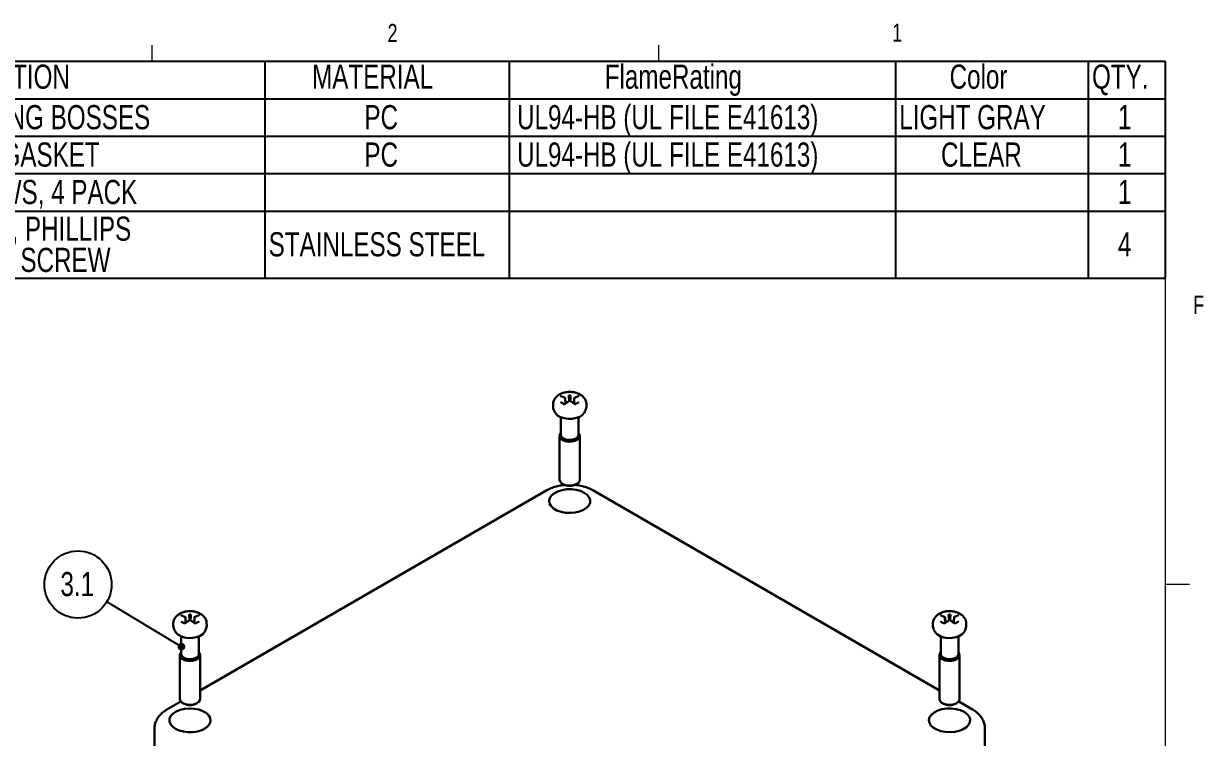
# Model space of a CAD drawing. Header units: inches. Extents: x 0.3 to 21.8, y 0.2 to 16.9.
# Drawn here: x 15.61 to 21.72, y 13.16 to 16.86 of the extents above; entities that cross this region are included whole.
import ezdxf

# ---------------------------------------------------------------- set-up
doc = ezdxf.new("R2010")
doc.units = ezdxf.units.IN
doc.header["$MEASUREMENT"] = 0
doc.layers.add('SLD-0', color=7, linetype='Continuous')
doc.styles.add('SLDTEXTSTYLE1', font='TXT', dxfattribs={"width": 0.75})
doc.dimstyles.new('SLDDIMSTYLE1', dxfattribs={"dimtxt": 0.18, "dimasz": 0.04, "dimexe": 0, "dimexo": 0.0625, "dimgap": 0, "dimtad": 0, "dimtih": 1, "dimtoh": 1, "dimdec": 0, "dimrnd": 1e-09, "dimzin": 0, "dimdsep": 46, "dimtxsty": 'Standard', "dimblk1": 'DOT', "dimblk2": 'DOT', "dimsah": 1, "dimcen": 0.09, "dimadec": 0, "dimazin": 0, "dimtfac": 0.04, "dimtdec": 0, "dimtofl": 0, "dimtmove": 0, "dimatfit": 3, "dimldrblk": 'DOT', "dimfxl": 0, "dimfrac": 2, "dimtolj": 1, "dimtzin": 0, "dimarcsym": 0})

# ---------------------------------------------------------------- blocks, each defined once
blk = doc.blocks.new('SW_TABLEANNOTATION_0')
at = {"layer": 'SLD-0', "color": 0}
for p, q in [((10.0375, 0), (0, 0)), ((5.372, 0), (5.372, -0.1939)), ((6.6377, 0), (6.6377, -0.1939)), ((8.6384, 0), (8.6384, -0.1939)), ((9.6371, 0), (9.6371, -0.1939)), ((10.0375, -1.1233), (10.0375, 0)), ((0, -0.1939), (10.0375, -0.1939)), ((5.372, -0.1939), (5.372, -1.1233)), ((6.6377, -0.1939), (6.6377, -1.1233)), ((8.6384, -0.1939), (8.6384, -1.1233)), ((9.6371, -0.1939), (9.6371, -1.1233)), ((0, -0.3877), (10.0375, -0.3877)), ((0, -0.5816), (10.0375, -0.5816)), ((0, -0.7755), (10.0375, -0.7755)), ((0, -1.1233), (10.0375, -1.1233))]:
    blk.add_line(p, q, dxfattribs=at)
at = {"layer": 'SLD-0', "color": 0, "char_height": 0.125, "attachment_point": 1, "style": 'SLDTEXTSTYLE1'}
for s, insert in [('DESCRIPTION', (3.5053, -0.0166)), ('MATERIAL', (5.6169, -0.0166)), ('FlameRating', (7.1325, -0.0166)), ('Color', (8.9191, -0.0166)), ('QTY.', (9.6568, -0.0166)), ('WP BASE, W/MOUNTING BOSSES', (2.7512, -0.2264)), ('PC', (5.8878, -0.2264)), ('UL94-HB (UL FILE E41613)', (6.6784, -0.2264)), ('LIGHT GRAY', (8.6581, -0.2264)), ('1', (9.7911, -0.2264)), ('WC COVER, W/GASKET', (3.0957, -0.4202)), ('PC', (5.8878, -0.4202)), ('UL94-HB (UL FILE E41613)', (6.6784, -0.4202)), ('CLEAR', (8.8747, -0.4202)), ('1', (9.7911, -0.4202)), ('ASSEMBLY SCREWS, 4 PACK', (2.9344, -0.6141)), ('1', (9.7911, -0.6141)), ('M4X0.7 X 20mm OAL, PHILLIPS', (2.8404, -0.8041)), ('STAINLESS STEEL', (5.3917, -0.885)), ('4', (9.7911, -0.885)), ('DRIVE MACHINE SCREW', (3.0749, -0.9658))]:
    blk.add_mtext(s, dxfattribs=dict(at, insert=insert))
blk = doc.blocks.new('SW_NOTE_5')
at = {"layer": 'SLD-0', "color": 0}
blk.add_circle((-0.1491, 0.0897), 0.174, dxfattribs=at)
at = {"layer": 'SLD-0', "color": 0, "insert": (-0.1532, 0.1545), "char_height": 0.125, "attachment_point": 2, "style": 'SLDTEXTSTYLE1'}
blk.add_mtext('3.1', dxfattribs=at)
blk = doc.blocks.new('_DOT')
at = {"color": 0, "linetype": 'ByBlock', "lineweight": -2}
blk.add_line((-0.5, 0), (-1, 0), dxfattribs=at)
at = {"color": 0, "linetype": 'ByBlock', "const_width": 0.5}
blk.add_lwpolyline([(-0.25, 0, 1), (0.25, 0, 1)], format="xyb", close=True, dxfattribs=at)

msp = doc.modelspace()

# ---------------------------------------------------------------- linework, layer by layer
at = {"color": 7, "linetype": 'Continuous', "lineweight": 0}
for p, q in [((16.2729, 16.6606), (16.2729, 16.7454)), ((18.8979, 16.6606), (18.8979, 16.7454)), ((0.5229, 16.6606), (21.5229, 16.6606)), ((21.5229, 0.4106), (21.5229, 16.6606)), ((21.5229, 13.9516), (21.6479, 13.9516))]:
    msp.add_line(p, q, dxfattribs=at)
at = {"color": 7, "linetype": 'Continuous', "lineweight": 30}
for p, q in [((18.4129, 14.9179), (18.4123, 14.9182)), ((18.4323, 14.9276), (18.4341, 14.9023)), ((18.4605, 14.9166), (18.4584, 14.8885)), ((18.4613, 14.9182), (18.4608, 14.9179)), ((18.4132, 14.9113), (18.415, 14.8883)), ((18.4333, 14.902), (18.4328, 14.9017)), ((18.4408, 14.9017), (18.4403, 14.902)), ((18.3909, 14.8173), (18.3909, 14.7259)), ((18.4828, 14.7259), (18.4828, 14.8173)), ((18.3843, 14.7206), (18.3843, 14.4934)), ((18.4893, 14.4934), (18.4893, 14.7206)), ((18.3178, 14.439), (16.522, 13.4023)), ((18.3997, 14.472), (18.4043, 14.4693)), ((18.4693, 14.4693), (18.474, 14.472)), ((20.3516, 13.4023), (18.5559, 14.439)), ((16.4456, 13.7822), (16.4451, 13.7825)), ((16.4459, 13.7757), (16.4477, 13.7526)), ((16.465, 13.7919), (16.4669, 13.7667)), ((16.4661, 13.7664), (16.4656, 13.7661)), ((16.4735, 13.7661), (16.473, 13.7664)), ((16.4932, 13.7809), (16.4912, 13.7528)), ((16.494, 13.7825), (16.4935, 13.7822)), ((20.3801, 13.7822), (20.3796, 13.7825)), ((20.3805, 13.7757), (20.3823, 13.7526)), ((20.3996, 13.7919), (20.4014, 13.7667)), ((20.4006, 13.7664), (20.4001, 13.7661)), ((20.4081, 13.7661), (20.4076, 13.7664)), ((20.4277, 13.7809), (20.4257, 13.7528)), ((20.4286, 13.7825), (20.4281, 13.7822)), ((16.4236, 13.6816), (16.4236, 13.5902)), ((16.5155, 13.5902), (16.5155, 13.6816)), ((20.3582, 13.6816), (20.3582, 13.5902)), ((20.45, 13.5902), (20.45, 13.6816)), ((16.4171, 13.5849), (16.4171, 13.3577)), ((16.522, 13.3577), (16.522, 13.5849)), ((20.3516, 13.5849), (20.3516, 13.3577)), ((20.4566, 13.3577), (20.4566, 13.5849)), ((16.4222, 13.3447), (16.3505, 13.3033)), ((16.4324, 13.3363), (16.4371, 13.3336)), ((16.502, 13.3336), (16.5067, 13.3363)), ((20.367, 13.3363), (20.3716, 13.3336)), ((20.4366, 13.3336), (20.4412, 13.3363)), ((20.5231, 13.3033), (20.4515, 13.3447)), ((16.2858, 13.2043), (16.2858, 12.6042)), ((20.5878, 12.6042), (20.5878, 13.2043))]:
    msp.add_line(p, q, dxfattribs=at)
at = {"color": 7, "linetype": 'Continuous', "lineweight": 30, "flags": 128}
for points in [[(18.3921, 14.8937), (18.3918, 14.894), (18.3916, 14.8942)], [(18.4816, 14.8937), (18.4818, 14.894), (18.4821, 14.8942)], [(18.363, 14.838), (18.3632, 14.8378), (18.3738, 14.8269), (18.389, 14.8181), (18.4078, 14.812), (18.4287, 14.8091), (18.4503, 14.8095), (18.4708, 14.8133), (18.4888, 14.8201), (18.503, 14.8295), (18.5106, 14.838)], [(18.4828, 14.7352), (18.4871, 14.7292), (18.4893, 14.7193), (18.4857, 14.7096), (18.4769, 14.701), (18.4637, 14.6945), (18.4476, 14.6909), (18.4303, 14.6905), (18.4138, 14.6934), (18.3997, 14.6991)], [(18.3909, 14.7259), (18.3921, 14.7199), (18.3989, 14.7109), (18.4109, 14.7041), (18.4263, 14.7001), (18.4432, 14.6997), (18.4592, 14.7028), (18.4722, 14.709), (18.4804, 14.7175), (18.4828, 14.7259)], [(18.3843, 14.4934), (18.3865, 14.4848), (18.3941, 14.4758), (18.4063, 14.4687), (18.4218, 14.4644), (18.439, 14.4631), (18.4559, 14.4652), (18.4708, 14.4703), (18.4819, 14.4779), (18.4882, 14.4872), (18.4893, 14.4934)], [(18.5123, 14.4264), (18.5276, 14.4152), (18.5381, 14.4022), (18.5431, 14.3882), (18.5424, 14.3739), (18.536, 14.3601), (18.5242, 14.3475), (18.5077, 14.3368), (18.4874, 14.3286), (18.4644, 14.3233), (18.4399, 14.3213), (18.4153, 14.3225), (18.3917, 14.327), (18.3707, 14.3345), (18.3532, 14.3446), (18.3402, 14.3568), (18.3324, 14.3704), (18.3302, 14.3846), (18.3338, 14.3988), (18.3429, 14.412), (18.3571, 14.4238), (18.3756, 14.4333), (18.3974, 14.4401), (18.4214, 14.4438), (18.4461, 14.4442), (18.4704, 14.4413), (18.4928, 14.4352), (18.5123, 14.4264)], [(16.4248, 13.7581), (16.4245, 13.7583), (16.4243, 13.7585)], [(16.5143, 13.7581), (16.5146, 13.7583), (16.5148, 13.7585)], [(20.3593, 13.7581), (20.3591, 13.7583), (20.3589, 13.7585)], [(20.4489, 13.7581), (20.4491, 13.7583), (20.4494, 13.7585)], [(16.3958, 13.7023), (16.3959, 13.7021), (16.4065, 13.6912), (16.4217, 13.6824), (16.4405, 13.6763), (16.4615, 13.6734), (16.483, 13.6738), (16.5035, 13.6776), (16.5216, 13.6844), (16.5357, 13.6938), (16.5433, 13.7023)], [(20.3303, 13.7023), (20.3305, 13.7021), (20.3411, 13.6912), (20.3563, 13.6824), (20.3751, 13.6763), (20.396, 13.6734), (20.4176, 13.6738), (20.4381, 13.6776), (20.4561, 13.6844), (20.4703, 13.6938), (20.4779, 13.7023)], [(16.4236, 13.5902), (16.4248, 13.5842), (16.4317, 13.5753), (16.4436, 13.5684), (16.459, 13.5644), (16.4759, 13.564), (16.4919, 13.5671), (16.5049, 13.5733), (16.5131, 13.5818), (16.5155, 13.5902)], [(16.5155, 13.5996), (16.5199, 13.5935), (16.522, 13.5836), (16.5184, 13.5739), (16.5096, 13.5653), (16.4964, 13.5589), (16.4803, 13.5552), (16.4631, 13.5548), (16.4465, 13.5577), (16.4324, 13.5635)], [(20.3582, 13.5902), (20.3594, 13.5842), (20.3662, 13.5753), (20.3781, 13.5684), (20.3936, 13.5644), (20.4105, 13.564), (20.4265, 13.5671), (20.4394, 13.5733), (20.4477, 13.5818), (20.45, 13.5902)], [(20.45, 13.5996), (20.4544, 13.5935), (20.4566, 13.5836), (20.453, 13.5739), (20.4442, 13.5653), (20.431, 13.5589), (20.4149, 13.5552), (20.3976, 13.5548), (20.381, 13.5577), (20.367, 13.5635)], [(16.4171, 13.3577), (16.4192, 13.3491), (16.4268, 13.3401), (16.439, 13.3331), (16.4546, 13.3287), (16.4717, 13.3274), (16.4886, 13.3295), (16.5035, 13.3346), (16.5146, 13.3422), (16.5209, 13.3515), (16.522, 13.3577)], [(20.3516, 13.3577), (20.3538, 13.3491), (20.3614, 13.3401), (20.3736, 13.3331), (20.3891, 13.3287), (20.4063, 13.3274), (20.4232, 13.3295), (20.438, 13.3346), (20.4492, 13.3422), (20.4555, 13.3515), (20.4566, 13.3577)], [(16.3941, 13.2036), (16.4135, 13.1947), (16.436, 13.1887), (16.4603, 13.1858), (16.485, 13.1862), (16.5089, 13.1899), (16.5307, 13.1967), (16.5492, 13.2062), (16.5634, 13.2179), (16.5726, 13.2312), (16.5762, 13.2453), (16.574, 13.2596), (16.5662, 13.2732), (16.5532, 13.2853), (16.5357, 13.2954), (16.5146, 13.3029), (16.4911, 13.3074), (16.4664, 13.3087), (16.4419, 13.3066), (16.4189, 13.3013), (16.3986, 13.2931), (16.3822, 13.2825), (16.3704, 13.2699), (16.364, 13.2561), (16.3633, 13.2418), (16.3683, 13.2278), (16.3788, 13.2148), (16.3941, 13.2036)], [(20.4795, 13.2907), (20.4601, 13.2995), (20.4377, 13.3056), (20.4134, 13.3085), (20.3886, 13.3081), (20.3647, 13.3044), (20.3429, 13.2976), (20.3244, 13.2881), (20.3102, 13.2764), (20.3011, 13.2631), (20.2975, 13.2489), (20.2996, 13.2347), (20.3074, 13.2211), (20.3204, 13.2089), (20.3379, 13.1988), (20.359, 13.1913), (20.3825, 13.1868), (20.4072, 13.1856), (20.4317, 13.1877), (20.4547, 13.1929), (20.475, 13.2011), (20.4915, 13.2118), (20.5032, 13.2244), (20.5096, 13.2382), (20.5104, 13.2525), (20.5054, 13.2665), (20.4949, 13.2795), (20.4795, 13.2907)]]:
    msp.add_lwpolyline(points, dxfattribs=at)
at = {"color": 7, "linetype": 'Continuous', "lineweight": 30}
for centre, radius, start, end in [((18.3904, 14.9258), 0.00196, 74.86169, 127.93616), ((18.4117, 14.9166), 0.00168, 65.68605, 125.61817), ((18.4206, 14.9167), 0.0081, 178.08132, 181.91868), ((18.4368, 14.8886), 0.0421, 89.3605, 90.6395), ((18.453, 14.9167), 0.0081, 358.08132, 1.91868), ((18.462, 14.9166), 0.00168, 54.38183, 114.31395), ((18.4832, 14.9258), 0.00196, 52.06143, 105.19309), ((18.4123, 14.8852), 0.00164, 45.93911, 114.38785), ((18.4335, 14.9002), 0.00168, 54.38183, 114.31395), ((18.4368, 14.9447), 0.0421, 269.3605, 270.6395), ((18.4401, 14.9002), 0.00168, 65.68605, 125.61817), ((18.4613, 14.8852), 0.00166, 66.45128, 133.88615), ((18.4069, 14.72), 0.0221, 136.35407, 251.08594), ((18.4368, 14.5304), 0.0692, 242.0119, 297.9881), ((16.4232, 13.7901), 0.00196, 74.86169, 127.93616), ((16.4444, 13.781), 0.00168, 65.68605, 125.61817), ((16.445, 13.7495), 0.00164, 45.93911, 114.38785), ((16.4533, 13.781), 0.0081, 178.08132, 181.91868), ((16.4663, 13.7645), 0.00168, 54.38183, 114.31395), ((16.4695, 13.7529), 0.0421, 89.3605, 90.6395), ((16.4695, 13.8091), 0.0421, 269.3605, 270.6395), ((16.4728, 13.7645), 0.00168, 65.68605, 125.61817), ((16.4941, 13.7495), 0.00166, 66.45128, 133.88615), ((16.4858, 13.781), 0.0081, 358.08132, 1.91868), ((16.4947, 13.781), 0.00168, 54.38183, 114.31395), ((16.5159, 13.7901), 0.00196, 52.06143, 105.19309), ((20.3577, 13.7901), 0.00196, 74.86169, 127.93616), ((20.3789, 13.781), 0.00168, 65.68605, 125.61817), ((20.3796, 13.7495), 0.00164, 45.93911, 114.38785), ((20.3879, 13.781), 0.0081, 178.08132, 181.91868), ((20.4008, 13.7645), 0.00168, 54.38183, 114.31395), ((20.4041, 13.7529), 0.0421, 89.3605, 90.6395), ((20.4041, 13.8091), 0.0421, 269.3605, 270.6395), ((20.4074, 13.7645), 0.00168, 65.68605, 125.61817), ((20.4286, 13.7495), 0.00166, 66.45128, 133.88615), ((20.4203, 13.781), 0.0081, 358.08132, 1.91868), ((20.4293, 13.781), 0.00168, 54.38183, 114.31395), ((20.4505, 13.7901), 0.00196, 52.06143, 105.19309), ((16.4396, 13.5843), 0.0221, 136.35407, 251.08594), ((20.3741, 13.5843), 0.0221, 136.35407, 251.08594), ((16.4695, 13.3947), 0.0692, 242.0119, 297.9881), ((20.4041, 13.3947), 0.0692, 242.0119, 297.9881)]:
    msp.add_arc(centre, radius, start, end, dxfattribs=at)
for points, knots in [([(18.4902, 14.9351), (18.4866, 14.937), (18.4773, 14.9419), (18.4602, 14.9468), (18.4394, 14.9491), (18.418, 14.9477), (18.3979, 14.9426), (18.3805, 14.9342), (18.3666, 14.9231), (18.3566, 14.9097), (18.3506, 14.8955), (18.3503, 14.8858), (18.3502, 14.8816)], [0, 0, 0, 0, 0.0693973, 0.1807079, 0.2932449, 0.4069722, 0.5236343, 0.6332259, 0.7361775, 0.832529, 0.9256774, 1, 1, 1, 1]), ([(18.4107, 14.918), (18.4042, 14.9213), (18.3969, 14.9251), (18.39, 14.9271), (18.3892, 14.9273)], [0, 0, 0, 0, 0.895097, 1, 1, 1, 1]), ([(18.391, 14.9277), (18.3909, 14.9277), (18.3907, 14.9277), (18.3907, 14.9278), (18.3907, 14.9278)], [0, 0, 0, 0, 0.197671, 1, 1, 1, 1]), ([(18.4132, 14.9166), (18.4132, 14.9168), (18.4131, 14.9173), (18.413, 14.9178), (18.4128, 14.918), (18.4126, 14.9178), (18.4125, 14.9174), (18.4125, 14.917), (18.4125, 14.9169)], [0, 0, 0, 0, 0.158671, 0.317217, 0.479382, 0.661765, 0.936687, 1, 1, 1, 1]), ([(18.4126, 14.9159), (18.4126, 14.9157), (18.4126, 14.9152), (18.4128, 14.9142), (18.413, 14.9131), (18.4131, 14.9121), (18.4132, 14.9116), (18.4132, 14.9113)], [0, 0, 0, 0, 0.182538, 0.431101, 0.638827, 0.847536, 1, 1, 1, 1]), ([(18.4152, 14.8885), (18.415, 14.8919), (18.4143, 14.9013), (18.4136, 14.9107), (18.4132, 14.9166)], [0, 0, 0, 0, 0.36817, 1, 1, 1, 1]), ([(18.4364, 14.9307), (18.4358, 14.9307), (18.4348, 14.9306), (18.4336, 14.93), (18.4327, 14.9292), (18.4323, 14.9284), (18.4323, 14.9278), (18.4323, 14.9276)], [0, 0, 0, 0, 0.284639, 0.502156, 0.683938, 0.866579, 1, 1, 1, 1]), ([(18.4414, 14.9276), (18.4413, 14.9279), (18.4413, 14.9284), (18.4409, 14.9292), (18.4402, 14.9299), (18.4391, 14.9305), (18.4381, 14.9307), (18.4374, 14.9307), (18.4373, 14.9307)], [0, 0, 0, 0, 0.158671, 0.317217, 0.479382, 0.661765, 0.936687, 1, 1, 1, 1]), ([(18.4395, 14.9023), (18.4397, 14.9048), (18.4404, 14.9133), (18.4409, 14.9217), (18.4414, 14.9276)], [0, 0, 0, 0, 0.297648, 1, 1, 1, 1]), ([(18.4611, 14.9169), (18.4611, 14.9172), (18.4611, 14.9178), (18.4609, 14.918), (18.4607, 14.9178), (18.4605, 14.9173), (18.4605, 14.9168), (18.4605, 14.9166)], [0, 0, 0, 0, 0.2846386, 0.502156, 0.6839376, 0.8665786, 1, 1, 1, 1]), ([(18.4605, 14.9113), (18.4605, 14.9116), (18.4605, 14.9121), (18.4607, 14.9131), (18.4608, 14.9141), (18.461, 14.9152), (18.4611, 14.9159), (18.4611, 14.9163), (18.4611, 14.9164)], [0, 0, 0, 0, 0.1586713, 0.3172169, 0.4793819, 0.6617655, 0.9366869, 1, 1, 1, 1]), ([(18.4844, 14.9273), (18.4837, 14.9271), (18.4767, 14.9251), (18.4695, 14.9213), (18.463, 14.918)], [0, 0, 0, 0, 0.104903, 1, 1, 1, 1]), ([(18.4829, 14.9278), (18.4829, 14.9278), (18.4829, 14.9278), (18.4828, 14.9277), (18.4827, 14.9277)], [0, 0, 0, 0, 0.580199, 1, 1, 1, 1]), ([(18.5232, 14.8819), (18.5232, 14.8857), (18.5232, 14.895), (18.5176, 14.9086), (18.5083, 14.9216), (18.4986, 14.93), (18.4921, 14.934), (18.4902, 14.9351)], [0, 0, 0, 0, 0.172297, 0.416209, 0.654841, 0.901607, 1, 1, 1, 1]), ([(18.3504, 14.8816), (18.3504, 14.8771), (18.3504, 14.8663), (18.3551, 14.8512), (18.361, 14.8419), (18.3635, 14.8379)], [0, 0, 0, 0, 0.288195, 0.696009, 1, 1, 1, 1]), ([(18.3916, 14.8942), (18.3915, 14.8943), (18.3913, 14.8943), (18.3914, 14.8943), (18.3914, 14.8943)], [0, 0, 0, 0, 0.343842, 1, 1, 1, 1]), ([(18.4116, 14.8867), (18.4115, 14.8866), (18.4112, 14.8863), (18.4103, 14.8858), (18.409, 14.8854), (18.4077, 14.8854), (18.4067, 14.8855), (18.4063, 14.8857), (18.4061, 14.8858)], [0, 0, 0, 0, 0.0777909, 0.2700143, 0.4663183, 0.6585315, 0.8397123, 1, 1, 1, 1]), ([(18.4115, 14.8855), (18.4122, 14.8861), (18.4189, 14.8919), (18.4259, 14.8963), (18.4322, 14.9002)], [0, 0, 0, 0, 0.104555, 1, 1, 1, 1]), ([(18.4345, 14.9016), (18.4282, 14.8975), (18.4211, 14.893), (18.4142, 14.887), (18.4135, 14.8864)], [0, 0, 0, 0, 0.895097, 1, 1, 1, 1]), ([(18.4334, 14.902), (18.4334, 14.902), (18.4337, 14.9023), (18.4346, 14.9025), (18.4356, 14.9026), (18.4362, 14.9026), (18.4364, 14.9026)], [0, 0, 0, 0, 0.047227, 0.381004, 0.884132, 1, 1, 1, 1]), ([(18.4373, 14.9026), (18.4379, 14.9026), (18.4388, 14.9026), (18.4399, 14.9023), (18.4402, 14.9021), (18.4403, 14.902)], [0, 0, 0, 0, 0.521538, 0.92009, 1, 1, 1, 1]), ([(18.4602, 14.8864), (18.4595, 14.887), (18.4526, 14.893), (18.4455, 14.8975), (18.4391, 14.9016)], [0, 0, 0, 0, 0.104903, 1, 1, 1, 1]), ([(18.4415, 14.9002), (18.4477, 14.8963), (18.4547, 14.8919), (18.4615, 14.8861), (18.4622, 14.8855)], [0, 0, 0, 0, 0.895445, 1, 1, 1, 1]), ([(18.4586, 14.8883), (18.4588, 14.8906), (18.4595, 14.8982), (18.4601, 14.9059), (18.4605, 14.9113)], [0, 0, 0, 0, 0.293555, 1, 1, 1, 1]), ([(18.4675, 14.8858), (18.4675, 14.8858), (18.4673, 14.8857), (18.4665, 14.8854), (18.4655, 14.8854), (18.4642, 14.8855), (18.463, 14.886), (18.4622, 14.8864), (18.462, 14.8867), (18.462, 14.8867)], [0, 0, 0, 0, 0.074126, 0.237528, 0.413714, 0.596632, 0.786754, 0.983173, 1, 1, 1, 1]), ([(18.4823, 14.8943), (18.4823, 14.8943), (18.4823, 14.8944), (18.4821, 14.8943), (18.4821, 14.8942)], [0, 0, 0, 0, 0.690725, 1, 1, 1, 1]), ([(18.5103, 14.8377), (18.5105, 14.838), (18.5147, 14.843), (18.5195, 14.8551), (18.5239, 14.8699), (18.5234, 14.879), (18.5232, 14.8817)], [0, 0, 0, 0, 0.019933, 0.420267, 0.82337, 1, 1, 1, 1]), ([(18.4136, 14.4668), (18.4076, 14.4664), (18.3913, 14.4651), (18.3659, 14.4593), (18.3397, 14.4506), (18.3246, 14.4426), (18.3178, 14.439)], [0, 0, 0, 0, 0.172516, 0.464022, 0.759388, 1, 1, 1, 1]), ([(18.5559, 14.439), (18.5513, 14.4415), (18.5386, 14.4484), (18.5155, 14.4571), (18.4884, 14.4641), (18.47, 14.466), (18.4618, 14.4668)], [0, 0, 0, 0, 0.167411, 0.463504, 0.758876, 1, 1, 1, 1]), ([(16.5229, 13.7995), (16.5193, 13.8013), (16.51, 13.8062), (16.4929, 13.8111), (16.4721, 13.8134), (16.4507, 13.812), (16.4307, 13.8069), (16.4132, 13.7985), (16.3993, 13.7874), (16.3893, 13.774), (16.3834, 13.7598), (16.383, 13.7502), (16.3829, 13.7459)], [0, 0, 0, 0, 0.0693973, 0.1807079, 0.2932449, 0.4069722, 0.5236343, 0.6332259, 0.7361775, 0.832529, 0.9256774, 1, 1, 1, 1]), ([(20.4575, 13.7995), (20.4539, 13.8013), (20.4446, 13.8062), (20.4275, 13.8111), (20.4066, 13.8134), (20.3853, 13.812), (20.3652, 13.8069), (20.3478, 13.7985), (20.3339, 13.7874), (20.3239, 13.774), (20.3179, 13.7598), (20.3176, 13.7502), (20.3175, 13.7459)], [0, 0, 0, 0, 0.0693973, 0.1807079, 0.2932449, 0.4069722, 0.5236343, 0.6332259, 0.7361775, 0.832529, 0.9256774, 1, 1, 1, 1]), ([(16.4434, 13.7823), (16.4369, 13.7857), (16.4297, 13.7894), (16.4227, 13.7914), (16.422, 13.7916)], [0, 0, 0, 0, 0.895097, 1, 1, 1, 1]), ([(16.4237, 13.792), (16.4236, 13.792), (16.4234, 13.7921), (16.4234, 13.7921), (16.4234, 13.7921)], [0, 0, 0, 0, 0.197671, 1, 1, 1, 1]), ([(16.4243, 13.7585), (16.4243, 13.7586), (16.4241, 13.7587), (16.4241, 13.7587), (16.4241, 13.7587)], [0, 0, 0, 0, 0.343842, 1, 1, 1, 1]), ([(16.4443, 13.751), (16.4442, 13.7509), (16.4439, 13.7506), (16.443, 13.7501), (16.4417, 13.7498), (16.4405, 13.7497), (16.4394, 13.7499), (16.439, 13.7501), (16.4388, 13.7502)], [0, 0, 0, 0, 0.0777909, 0.2700143, 0.4663183, 0.6585315, 0.8397123, 1, 1, 1, 1]), ([(16.4442, 13.7499), (16.4449, 13.7505), (16.4517, 13.7562), (16.4586, 13.7606), (16.4649, 13.7645)], [0, 0, 0, 0, 0.104555, 1, 1, 1, 1]), ([(16.4459, 13.7809), (16.4459, 13.7811), (16.4458, 13.7816), (16.4457, 13.7821), (16.4455, 13.7823), (16.4454, 13.7821), (16.4453, 13.7817), (16.4453, 13.7813), (16.4452, 13.7813)], [0, 0, 0, 0, 0.158671, 0.317217, 0.479382, 0.661765, 0.936687, 1, 1, 1, 1]), ([(16.4453, 13.7802), (16.4453, 13.78), (16.4453, 13.7795), (16.4455, 13.7785), (16.4457, 13.7774), (16.4458, 13.7764), (16.4459, 13.7759), (16.4459, 13.7757)], [0, 0, 0, 0, 0.182538, 0.431101, 0.638827, 0.847536, 1, 1, 1, 1]), ([(16.4479, 13.7528), (16.4477, 13.7562), (16.447, 13.7656), (16.4463, 13.775), (16.4459, 13.7809)], [0, 0, 0, 0, 0.36817, 1, 1, 1, 1]), ([(16.4672, 13.7659), (16.4609, 13.7618), (16.4538, 13.7573), (16.4469, 13.7513), (16.4462, 13.7507)], [0, 0, 0, 0, 0.895097, 1, 1, 1, 1]), ([(16.4691, 13.795), (16.4685, 13.795), (16.4675, 13.7949), (16.4663, 13.7943), (16.4655, 13.7935), (16.465, 13.7927), (16.465, 13.7921), (16.465, 13.7919)], [0, 0, 0, 0, 0.284639, 0.502156, 0.683938, 0.866579, 1, 1, 1, 1]), ([(16.4661, 13.7663), (16.4661, 13.7664), (16.4664, 13.7666), (16.4673, 13.7668), (16.4683, 13.767), (16.469, 13.767), (16.4691, 13.767)], [0, 0, 0, 0, 0.047227, 0.381004, 0.884132, 1, 1, 1, 1]), ([(16.4741, 13.7919), (16.4741, 13.7922), (16.474, 13.7927), (16.4736, 13.7935), (16.4729, 13.7942), (16.4718, 13.7948), (16.4708, 13.795), (16.4701, 13.795), (16.47, 13.795)], [0, 0, 0, 0, 0.158671, 0.317217, 0.479382, 0.661765, 0.936687, 1, 1, 1, 1]), ([(16.47, 13.767), (16.4706, 13.7669), (16.4716, 13.7669), (16.4726, 13.7666), (16.4729, 13.7664), (16.473, 13.7663)], [0, 0, 0, 0, 0.521538, 0.92009, 1, 1, 1, 1]), ([(16.4929, 13.7507), (16.4922, 13.7513), (16.4853, 13.7573), (16.4782, 13.7618), (16.4719, 13.7659)], [0, 0, 0, 0, 0.104903, 1, 1, 1, 1]), ([(16.4722, 13.7666), (16.4724, 13.7692), (16.4731, 13.7776), (16.4737, 13.786), (16.4741, 13.7919)], [0, 0, 0, 0, 0.297648, 1, 1, 1, 1]), ([(16.4742, 13.7645), (16.4805, 13.7606), (16.4874, 13.7562), (16.4942, 13.7505), (16.4949, 13.7499)], [0, 0, 0, 0, 0.895445, 1, 1, 1, 1]), ([(16.4914, 13.7526), (16.4916, 13.7549), (16.4922, 13.7625), (16.4928, 13.7702), (16.4932, 13.7757)], [0, 0, 0, 0, 0.293555, 1, 1, 1, 1]), ([(16.4938, 13.7813), (16.4938, 13.7816), (16.4938, 13.7821), (16.4936, 13.7823), (16.4934, 13.7821), (16.4933, 13.7816), (16.4932, 13.7811), (16.4932, 13.7809)], [0, 0, 0, 0, 0.2846386, 0.502156, 0.6839376, 0.8665786, 1, 1, 1, 1]), ([(16.4932, 13.7757), (16.4932, 13.7759), (16.4933, 13.7764), (16.4934, 13.7774), (16.4936, 13.7784), (16.4937, 13.7795), (16.4938, 13.7802), (16.4938, 13.7806), (16.4938, 13.7807)], [0, 0, 0, 0, 0.1586713, 0.3172169, 0.4793819, 0.6617655, 0.9366869, 1, 1, 1, 1]), ([(16.5003, 13.7502), (16.5002, 13.7501), (16.5, 13.75), (16.4993, 13.7498), (16.4982, 13.7497), (16.4969, 13.7499), (16.4957, 13.7503), (16.495, 13.7508), (16.4948, 13.751), (16.4947, 13.751)], [0, 0, 0, 0, 0.074126, 0.237528, 0.413714, 0.596632, 0.786754, 0.983173, 1, 1, 1, 1]), ([(16.5171, 13.7916), (16.5164, 13.7914), (16.5094, 13.7894), (16.5022, 13.7857), (16.4957, 13.7823)], [0, 0, 0, 0, 0.104903, 1, 1, 1, 1]), ([(16.515, 13.7586), (16.515, 13.7587), (16.5151, 13.7587), (16.5148, 13.7586), (16.5148, 13.7585)], [0, 0, 0, 0, 0.690725, 1, 1, 1, 1]), ([(16.5156, 13.7921), (16.5157, 13.7921), (16.5157, 13.7921), (16.5155, 13.792), (16.5154, 13.792)], [0, 0, 0, 0, 0.580199, 1, 1, 1, 1]), ([(16.556, 13.7462), (16.5559, 13.7501), (16.5559, 13.7593), (16.5503, 13.7729), (16.5411, 13.7859), (16.5313, 13.7943), (16.5248, 13.7983), (16.5229, 13.7995)], [0, 0, 0, 0, 0.172297, 0.416209, 0.654841, 0.901607, 1, 1, 1, 1]), ([(20.378, 13.7823), (20.3715, 13.7857), (20.3642, 13.7894), (20.3572, 13.7914), (20.3565, 13.7916)], [0, 0, 0, 0, 0.895097, 1, 1, 1, 1]), ([(20.3582, 13.792), (20.3582, 13.792), (20.358, 13.7921), (20.358, 13.7921), (20.358, 13.7921)], [0, 0, 0, 0, 0.197671, 1, 1, 1, 1]), ([(20.3589, 13.7585), (20.3588, 13.7586), (20.3586, 13.7587), (20.3586, 13.7587), (20.3587, 13.7587)], [0, 0, 0, 0, 0.343842, 1, 1, 1, 1]), ([(20.3789, 13.751), (20.3788, 13.7509), (20.3785, 13.7506), (20.3776, 13.7501), (20.3763, 13.7498), (20.375, 13.7497), (20.3739, 13.7499), (20.3735, 13.7501), (20.3734, 13.7502)], [0, 0, 0, 0, 0.0777909, 0.2700143, 0.4663183, 0.6585315, 0.8397123, 1, 1, 1, 1]), ([(20.3788, 13.7499), (20.3795, 13.7505), (20.3862, 13.7562), (20.3932, 13.7606), (20.3994, 13.7645)], [0, 0, 0, 0, 0.104555, 1, 1, 1, 1]), ([(20.3805, 13.7809), (20.3804, 13.7811), (20.3804, 13.7816), (20.3802, 13.7821), (20.3801, 13.7823), (20.3799, 13.7821), (20.3798, 13.7817), (20.3798, 13.7813), (20.3798, 13.7813)], [0, 0, 0, 0, 0.158671, 0.317217, 0.479382, 0.661765, 0.936687, 1, 1, 1, 1]), ([(20.3799, 13.7802), (20.3799, 13.78), (20.3799, 13.7795), (20.3801, 13.7785), (20.3802, 13.7774), (20.3804, 13.7764), (20.3804, 13.7759), (20.3805, 13.7757)], [0, 0, 0, 0, 0.182538, 0.431101, 0.638827, 0.847536, 1, 1, 1, 1]), ([(20.3825, 13.7528), (20.3822, 13.7562), (20.3815, 13.7656), (20.3809, 13.775), (20.3805, 13.7809)], [0, 0, 0, 0, 0.36817, 1, 1, 1, 1]), ([(20.4018, 13.7659), (20.3954, 13.7618), (20.3884, 13.7573), (20.3815, 13.7513), (20.3807, 13.7507)], [0, 0, 0, 0, 0.895097, 1, 1, 1, 1]), ([(20.4036, 13.795), (20.4031, 13.795), (20.4021, 13.7949), (20.4008, 13.7943), (20.4, 13.7935), (20.3996, 13.7927), (20.3996, 13.7921), (20.3996, 13.7919)], [0, 0, 0, 0, 0.284639, 0.502156, 0.683938, 0.866579, 1, 1, 1, 1]), ([(20.4006, 13.7663), (20.4007, 13.7664), (20.4009, 13.7666), (20.4018, 13.7668), (20.4028, 13.767), (20.4035, 13.767), (20.4036, 13.767)], [0, 0, 0, 0, 0.047227, 0.381004, 0.884132, 1, 1, 1, 1]), ([(20.4086, 13.7919), (20.4086, 13.7922), (20.4086, 13.7927), (20.4082, 13.7935), (20.4075, 13.7942), (20.4064, 13.7948), (20.4054, 13.795), (20.4047, 13.795), (20.4046, 13.795)], [0, 0, 0, 0, 0.158671, 0.317217, 0.479382, 0.661765, 0.936687, 1, 1, 1, 1]), ([(20.4046, 13.767), (20.4051, 13.7669), (20.4061, 13.7669), (20.4072, 13.7666), (20.4075, 13.7664), (20.4076, 13.7663)], [0, 0, 0, 0, 0.521538, 0.92009, 1, 1, 1, 1]), ([(20.4275, 13.7507), (20.4267, 13.7513), (20.4198, 13.7573), (20.4128, 13.7618), (20.4064, 13.7659)], [0, 0, 0, 0, 0.104903, 1, 1, 1, 1]), ([(20.4068, 13.7666), (20.407, 13.7692), (20.4076, 13.7776), (20.4082, 13.786), (20.4086, 13.7919)], [0, 0, 0, 0, 0.297648, 1, 1, 1, 1]), ([(20.4088, 13.7645), (20.415, 13.7606), (20.422, 13.7562), (20.4287, 13.7505), (20.4295, 13.7499)], [0, 0, 0, 0, 0.895445, 1, 1, 1, 1]), ([(20.4259, 13.7526), (20.4261, 13.7549), (20.4267, 13.7625), (20.4273, 13.7702), (20.4277, 13.7757)], [0, 0, 0, 0, 0.293555, 1, 1, 1, 1]), ([(20.4284, 13.7813), (20.4284, 13.7816), (20.4283, 13.7821), (20.4281, 13.7823), (20.428, 13.7821), (20.4278, 13.7816), (20.4278, 13.7811), (20.4277, 13.7809)], [0, 0, 0, 0, 0.2846386, 0.502156, 0.6839376, 0.8665786, 1, 1, 1, 1]), ([(20.4277, 13.7757), (20.4278, 13.7759), (20.4278, 13.7764), (20.428, 13.7774), (20.4281, 13.7784), (20.4283, 13.7795), (20.4284, 13.7802), (20.4284, 13.7806), (20.4284, 13.7807)], [0, 0, 0, 0, 0.1586713, 0.3172169, 0.4793819, 0.6617655, 0.9366869, 1, 1, 1, 1]), ([(20.4348, 13.7502), (20.4348, 13.7501), (20.4346, 13.75), (20.4338, 13.7498), (20.4327, 13.7497), (20.4315, 13.7499), (20.4303, 13.7503), (20.4295, 13.7508), (20.4293, 13.751), (20.4293, 13.751)], [0, 0, 0, 0, 0.074126, 0.237528, 0.413714, 0.596632, 0.786754, 0.983173, 1, 1, 1, 1]), ([(20.4517, 13.7916), (20.451, 13.7914), (20.444, 13.7894), (20.4367, 13.7857), (20.4302, 13.7823)], [0, 0, 0, 0, 0.104903, 1, 1, 1, 1]), ([(20.4495, 13.7586), (20.4496, 13.7587), (20.4496, 13.7587), (20.4494, 13.7586), (20.4493, 13.7585)], [0, 0, 0, 0, 0.690725, 1, 1, 1, 1]), ([(20.4502, 13.7921), (20.4502, 13.7921), (20.4502, 13.7921), (20.45, 13.792), (20.45, 13.792)], [0, 0, 0, 0, 0.580199, 1, 1, 1, 1]), ([(20.4905, 13.7462), (20.4905, 13.7501), (20.4905, 13.7593), (20.4849, 13.7729), (20.4756, 13.7859), (20.4659, 13.7943), (20.4593, 13.7983), (20.4575, 13.7995)], [0, 0, 0, 0, 0.172297, 0.416209, 0.654841, 0.901607, 1, 1, 1, 1]), ([(16.3831, 13.7459), (16.3831, 13.7414), (16.3831, 13.7306), (16.3878, 13.7155), (16.3937, 13.7062), (16.3962, 13.7022)], [0, 0, 0, 0, 0.288195, 0.696009, 1, 1, 1, 1]), ([(16.543, 13.702), (16.5432, 13.7023), (16.5474, 13.7073), (16.5522, 13.7194), (16.5567, 13.7342), (16.5561, 13.7433), (16.5559, 13.746)], [0, 0, 0, 0, 0.019933, 0.420267, 0.82337, 1, 1, 1, 1]), ([(20.3177, 13.7459), (20.3177, 13.7414), (20.3177, 13.7306), (20.3224, 13.7155), (20.3283, 13.7062), (20.3308, 13.7022)], [0, 0, 0, 0, 0.288195, 0.696009, 1, 1, 1, 1]), ([(20.4776, 13.702), (20.4778, 13.7023), (20.482, 13.7073), (20.4868, 13.7194), (20.4912, 13.7342), (20.4906, 13.7433), (20.4905, 13.746)], [0, 0, 0, 0, 0.019933, 0.420267, 0.82337, 1, 1, 1, 1]), ([(16.3505, 13.3033), (16.346, 13.3006), (16.3343, 13.2934), (16.3181, 13.2796), (16.3032, 13.2617), (16.2928, 13.2423), (16.2866, 13.2228), (16.2864, 13.2099), (16.2863, 13.204)], [0, 0, 0, 0, 0.121364, 0.318022, 0.505199, 0.683765, 0.856806, 1, 1, 1, 1]), ([(20.5874, 13.2046), (20.5875, 13.2063), (20.5882, 13.2153), (20.5845, 13.2316), (20.5764, 13.2519), (20.5638, 13.2705), (20.5472, 13.2873), (20.5327, 13.2977), (20.5242, 13.3027), (20.5231, 13.3033)], [0, 0, 0, 0, 0.042837, 0.223271, 0.401249, 0.581945, 0.770039, 0.972312, 1, 1, 1, 1])]:
    msp.add_open_spline(points, degree=3, knots=knots, dxfattribs=at)
for points in [[(18.3921, 14.8937), (18.3944, 14.8924), (18.3991, 14.8898), (18.404, 14.8869), (18.4065, 14.8854)], [(18.4672, 14.8854), (18.4696, 14.8869), (18.4745, 14.8898), (18.4792, 14.8924), (18.4816, 14.8937)], [(16.4248, 13.7581), (16.4271, 13.7567), (16.4318, 13.7541), (16.4367, 13.7512), (16.4392, 13.7497)], [(16.4999, 13.7497), (16.5024, 13.7512), (16.5072, 13.7541), (16.512, 13.7567), (16.5143, 13.7581)], [(20.3593, 13.7581), (20.3617, 13.7567), (20.3664, 13.7541), (20.3713, 13.7512), (20.3737, 13.7497)], [(20.4345, 13.7497), (20.4369, 13.7512), (20.4418, 13.7541), (20.4465, 13.7567), (20.4489, 13.7581)]]:
    msp.add_open_spline(points, degree=3, dxfattribs=at)

# ---------------------------------------------------------------- block references
at = {"layer": 'SLD-0'}
for name, p in [('SW_TABLEANNOTATION_0', (11.4854, 16.6606)), ('SW_NOTE_5', (16.0389, 13.8609))]:
    msp.add_blockref(name, p, dxfattribs=at)

# ---------------------------------------------------------------- texts
at = {"color": 7, "linetype": 'Continuous', "lineweight": 0, "char_height": 0.0937, "attachment_point": 1, "style": 'SLDTEXTSTYLE1'}
for s, insert in [('2', (17.4928, 16.8546)), ('1', (20.1071, 16.8563)), ('F', (21.6655, 15.4465))]:
    msp.add_mtext(s, dxfattribs=dict(at, insert=insert))

# ---------------------------------------------------------------- leaders
at = {"layer": 'SLD-0'}
msp.add_leader([(16.4253, 13.6285), (16.0389, 13.8609)], dimstyle='SLDDIMSTYLE1', dxfattribs=at)

doc.saveas('drawing.dxf')
